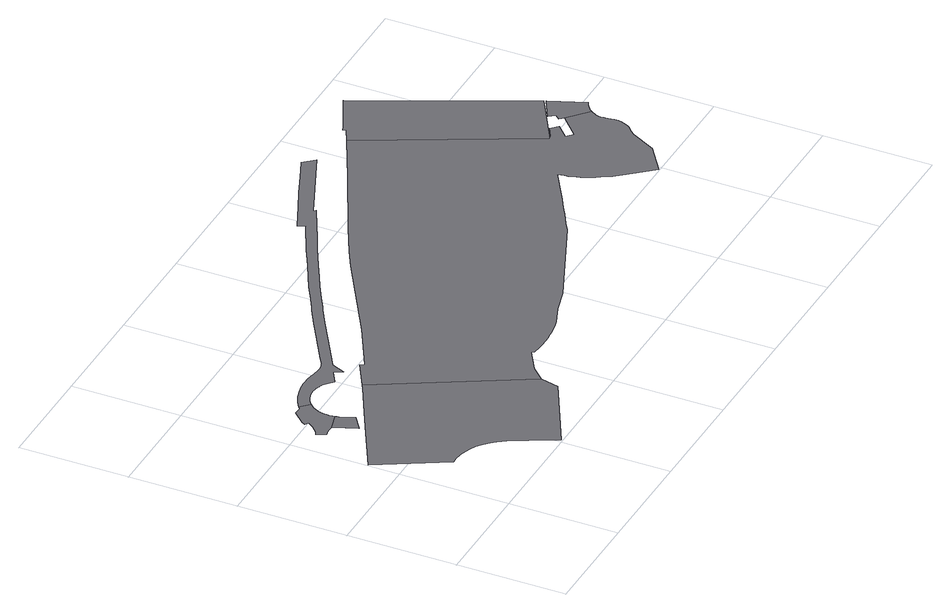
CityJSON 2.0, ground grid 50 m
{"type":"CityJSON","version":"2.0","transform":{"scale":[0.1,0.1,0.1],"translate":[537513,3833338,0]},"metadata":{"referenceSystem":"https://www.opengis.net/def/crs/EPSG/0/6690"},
"CityObjects":{
"road1":{"type":"Road","geometry":[{"type":"MultiSurface","lod":"1","boundaries":[[[0,1,2,3,4,5,6,7]]]}]},
"road2":{"type":"Road","geometry":[{"type":"MultiSurface","lod":"1","boundaries":[[[8,9,10,11,12,13,14,15,16,17,18,19,20,21,22,23,24,7,6,25,26,27,28,29,30,31,32,33,34,35,36,37,38,39,40,41,42,43,44,45,46,47,48,49,50,51,52,53,54,55,56,57,58,59]]]}]},
"road3":{"type":"Road","geometry":[{"type":"MultiSurface","lod":"1","boundaries":[[[60,61,62,63,64,65,66,67,68,69,70,71,72,73,74,75,76,77,78,79]]]}]},
"road4":{"type":"Road","attributes":{"RoadStructureAttribute.sectionType":"1"},"geometry":[{"type":"MultiSurface","lod":"1","boundaries":[[[80,81,82,83,84,85,86,87,88,89,90,91,92,93,94,95,96,97,98,99,100,101,102,103,104,105,106,107,108,109,110,111,112,113,114,115,116,117,118,119,120,121,122,123,124,125,126,127,128,129,130,131,132,133,134,135,136,137,138,139,140,141,142,143,144,145,146,147,148,149,150,151,152,153,154,155,156,157,158,159,160,161,162,163,164,165,166,167,168,169,170,171,172,173,174,175,176,177,178,179,180,181,182,183,184,185,186,187,188,189,190,191,192,193,194,195,196,197,198,199,200,201,202,203,204,205,206,207,208,209,210,211,212,213,214,215,216,217,218,219,220,221,222,223,224,225,226,227,228,229,230,231,232,233,234,235,236,237,238,239,240,241,242,243,244,245,246,247,248,249,250,251,252,253,254,255,256,257,258,259,260,261,262,263,8,59]]]}]},
"road5":{"type":"Road","attributes":{"RoadStructureAttribute.sectionType":"1"},"geometry":[{"type":"MultiSurface","lod":"1","boundaries":[[[264,265,266,267,268,269,270,271,272,60,79,273,274,275,276,277,278,279,280,281,282,283,284,285,286,287,288,289,290,291,292,293,294,295,296,297,298,299,300,301,302,303,304,305,306,307,308,309,310,311,312,313,314,315,316,317,318,319,320,321,322,323,324,325,326,327,328,329,330,331,332,333,334,335,336,337,338]]]}]},
"road6":{"type":"Road","geometry":[{"type":"MultiSurface","lod":"1","boundaries":[[[339,340,341,342,264,338,343]]]}]},
"road7":{"type":"Road","geometry":[{"type":"MultiSurface","lod":"1","boundaries":[[[344,345,346,347,332,331,348,349,350,351,352,353,354]]]}]}
},
"vertices":[
[236,796,0],[303,845,0],[276,908,0],[275,912,0],[274,916,0],[272,919,0],[271,923,0],[192,900,0],
[270,1088,0],[258,1079,0],[224,1081,0],[175,1026,0],[165,1012,0],[181,1000,0],[161,973,0],[135,947,0],[119,938,0],[138,897,0],[149,900,0],[155,901,0],[161,902,0],[164,903,0],[169,903,0],[177,902,0],[182,902,0],[271,927,0],[270,931,0],[269,935,0],[268,941,0],[268,951,0],[268,955,0],[268,959,0],[268,963,0],[268,967,0],[269,971,0],[269,975,0],[270,979,0],[271,983,0],[271,987,0],[272,991,0],[274,994,0],[275,998,0],[276,1002,0],[278,1006,0],[279,1009,0],[281,1013,0],[283,1017,0],[285,1020,0],[287,1023,0],[289,1027,0],[291,1029,0],[292,1032,0],[294,1034,0],[296,1036,0],[298,1039,0],[300,1041,0],[301,1043,0],[303,1045,0],[306,1047,0],[308,1049,0],
[529,923,0],[506,910,0],[351,828,0],[216,756,0],[9,647,0],[181,338,0],[204,340,0],[244,336,0],[273,328,0],[297,319,0],[322,306,0],[350,284,0],[373,263,0],[390,241,0],[414,208,0],[439,165,0],[457,128,0],[519,8,0],[867,191,0],[887,277,0],
[310,1051,0],[312,1053,0],[314,1055,0],[316,1057,0],[319,1059,0],[321,1060,0],[324,1062,0],[326,1064,0],[328,1065,0],[331,1067,0],[333,1068,0],[336,1070,0],[339,1071,0],[341,1072,0],[344,1074,0],[347,1075,0],[349,1076,0],[352,1077,0],[355,1078,0],[358,1079,0],[360,1080,0],[364,1081,0],[368,1082,0],[371,1083,0],[375,1083,0],[379,1084,0],[382,1084,0],[386,1085,0],[390,1085,0],[393,1085,0],[397,1085,0],[401,1085,0],[405,1085,0],[408,1085,0],[412,1084,0],[416,1084,0],[420,1083,0],[423,1083,0],[427,1082,0],[430,1081,0],[434,1080,0],[438,1079,0],[441,1077,0],[445,1076,0],[448,1075,0],[452,1073,0],[455,1072,0],[458,1070,0],[462,1068,0],[465,1066,0],[468,1064,0],[471,1062,0],[472,1061,0],[473,1061,0],[474,1060,0],[475,1059,0],[476,1058,0],[477,1058,0],[478,1057,0],[479,1056,0],[480,1055,0],[481,1054,0],[482,1054,0],[483,1053,0],[484,1052,0],[485,1051,0],[486,1050,0],[487,1049,0],[488,1049,0],[489,1048,0],[490,1047,0],[491,1046,0],[492,1045,0],[493,1044,0],[494,1043,0],[495,1042,0],[495,1041,0],[496,1040,0],[497,1039,0],[498,1038,0],[499,1037,0],[500,1036,0],[501,1035,0],[561,1071,0],[584,1033,0],[610,1096,0],[775,1198,0],[874,1258,0],[957,1307,0],[975,1317,0],[1032,1350,0],[1110,1394,0],[1170,1426,0],[1245,1465,0],[1351,1520,0],[1441,1565,0],[1493,1591,0],[1495,1592,0],[1502,1596,0],[1505,1597,0],[1507,1598,0],[1604,1647,0],[1599,1657,0],[1941,1805,0],[1899,1856,0],[1891,1852,0],[1800,1813,0],[1690,1767,0],[1597,1726,0],[1470,1670,0],[1485,1636,0],[1479,1633,0],[1478,1634,0],[1331,1561,0],[1225,1505,0],[1149,1466,0],[1088,1433,0],[1009,1388,0],[952,1356,0],[936,1347,0],[851,1297,0],[769,1247,0],[751,1236,0],[631,1162,0],[596,1140,0],[594,1140,0],[592,1139,0],[590,1138,0],[588,1137,0],[586,1136,0],[584,1135,0],[581,1135,0],[579,1134,0],[577,1134,0],[575,1133,0],[572,1133,0],[570,1132,0],[568,1132,0],[565,1132,0],[563,1131,0],[561,1131,0],[558,1131,0],[556,1131,0],[554,1131,0],[551,1131,0],[549,1131,0],[547,1131,0],[545,1131,0],[542,1132,0],[540,1132,0],[538,1132,0],[535,1133,0],[533,1133,0],[531,1134,0],[529,1134,0],[526,1135,0],[517,1137,0],[499,1140,0],[490,1142,0],[481,1143,0],[472,1144,0],[463,1144,0],[454,1144,0],[445,1144,0],[436,1144,0],[426,1144,0],[417,1143,0],[408,1142,0],[399,1141,0],[390,1139,0],[381,1137,0],[372,1135,0],[364,1133,0],[355,1130,0],[346,1127,0],[337,1124,0],[329,1121,0],[321,1117,0],[312,1113,0],[304,1109,0],[296,1105,0],[288,1100,0],[280,1095,0],[273,1090,0],
[2123,1756,0],[1884,1636,0],[1546,1473,0],[1393,1396,0],[1298,1343,0],[898,1102,0],[674,980,0],[666,976,0],[657,994,0],[945,336,0],[1045,398,0],[1057,386,0],[1091,382,0],[1114,380,0],[1144,380,0],[1171,381,0],[1194,383,0],[1216,385,0],[1245,390,0],[1271,396,0],[1292,402,0],[1323,413,0],[1351,424,0],[1382,438,0],[1493,467,0],[1924,653,0],[1963,678,0],[2021,712,0],[2065,740,0],[2114,768,0],[2308,888,0],[2308,886,0],[2274,865,0],[2276,848,0],[2278,835,0],[2281,819,0],[2290,785,0],[2296,769,0],[2311,738,0],[2321,718,0],[2323,714,0],[2334,697,0],[2356,661,0],[2360,654,0],[2377,632,0],[2422,577,0],[2486,505,0],[2614,596,0],[2673,708,0],[2693,730,0],[2713,747,0],[2721,758,0],[2728,770,0],[2734,784,0],[2737,798,0],[2739,810,0],[2739,829,0],[2738,844,0],[2732,867,0],[2732,874,0],[2731,881,0],[2732,888,0],[2734,902,0],[2736,908,0],[2738,915,0],[2742,922,0],[2747,931,0],[2753,939,0],[2660,1016,0],[2568,929,0],[2540,958,0],[2595,1010,0],[2566,1040,0],[2518,1012,0],[2498,1007,0],
[2383,1895,0],[2207,1811,0],[2187,1805,0],[2194,1791,0],[2737,1150,0],
[2741,1141,0],[2640,1085,0],[2664,1058,0],[2643,1036,0],[2759,947,0],[2766,954,0],[2773,960,0],[2781,966,0],[2789,971,0],[2798,975,0],[2807,979,0]
]}
